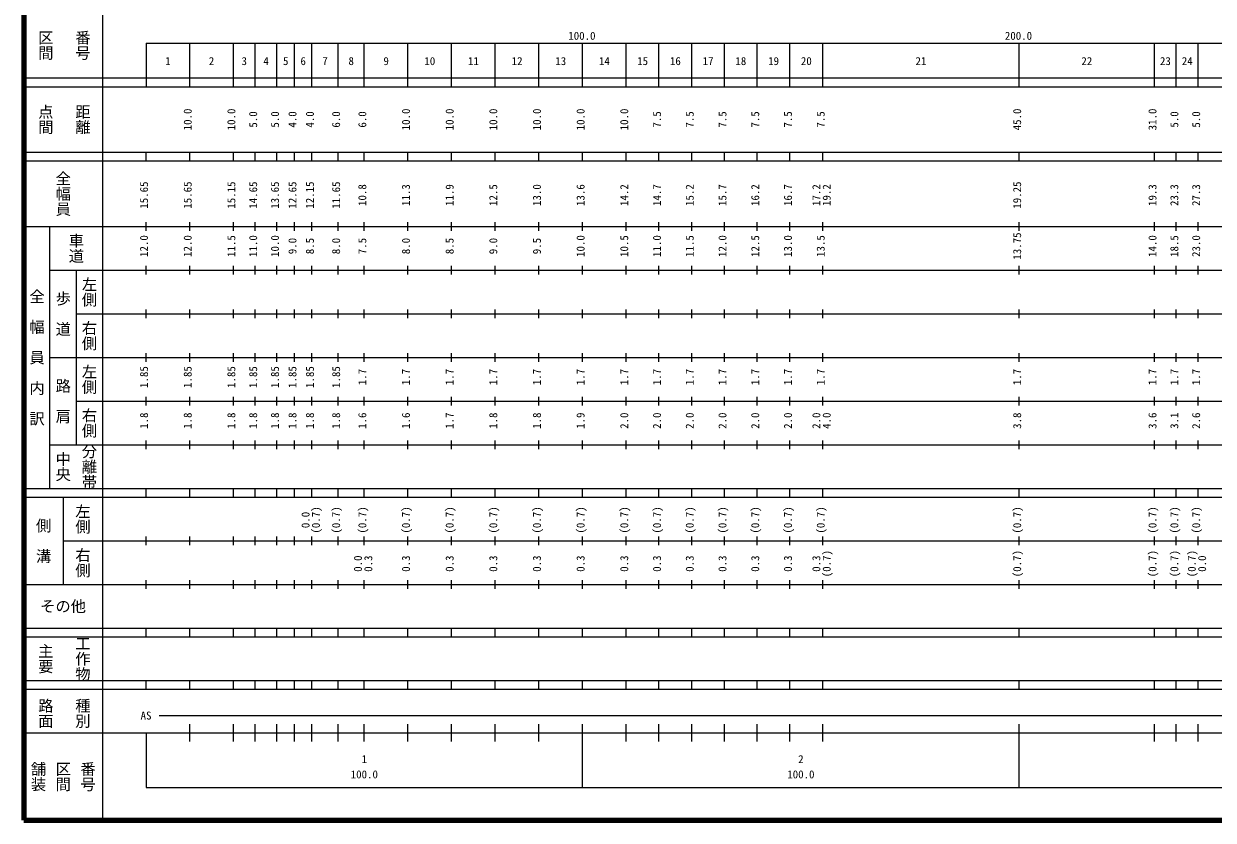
# Model space of a CAD drawing. Units: millimetres on the paper, enlarged 1000 times. Extents: x 40000 to 680000, y 20000 to 380000.
# Drawn here: x 40000 to 312450, y 20000 to 202409 of the extents above; entities that cross this region are included whole.
import ezdxf
from ezdxf.enums import TextEntityAlignment as Align

# ---------------------------------------------------------------- set-up
doc = ezdxf.new("R2010")
doc.units = ezdxf.units.MM
doc.header["$LTSCALE"] = 1000
doc.layers.add('M-TTL', color=2, linetype='Continuous', lineweight=140)
doc.layers.add('M-TTL-BAND', color=7, linetype='Continuous', lineweight=25)
doc.styles.add('@ＭＳ ゴシック', font='')
doc.styles.add('ＭＳ ゴシック', font='')
doc.styles.get('@ＭＳ ゴシック').set_extended_font_data('@MS Gothic')
doc.styles.get('ＭＳ ゴシック').set_extended_font_data('MS Gothic')

msp = doc.modelspace()

# ---------------------------------------------------------------- linework, layer by layer
at = {"layer": 'M-TTL'}
for p, q in [((40000, 380000), (40000, 20000)), ((40000, 20000), (680000, 20000))]:
    msp.add_line(p, q, dxfattribs=at)
at = {"layer": 'M-TTL-BAND'}
for p, q in [((58000, 370000), (58000, 20000)), ((68000, 198000), (579000, 198000)), ((68000, 198000), (68000, 188000)), ((78000, 188000), (78000, 198000)), ((88000, 188000), (88000, 198000)), ((93000, 188000), (93000, 198000)), ((98000, 188000), (98000, 198000)), ((102000, 188000), (102000, 198000)), ((106000, 188000), (106000, 198000)), ((112000, 188000), (112000, 198000)), ((118000, 188000), (118000, 198000)), ((128000, 188000), (128000, 198000)), ((138000, 188000), (138000, 198000)), ((148000, 188000), (148000, 198000)), ((158000, 188000), (158000, 198000)), ((168000, 188000), (168000, 198000)), ((178000, 188000), (178000, 198000)), ((185500, 188000), (185500, 198000)), ((193000, 188000), (193000, 198000)), ((200500, 188000), (200500, 198000)), ((208000, 188000), (208000, 198000)), ((215500, 188000), (215500, 198000)), ((223000, 188000), (223000, 198000)), ((268000, 188000), (268000, 198000)), ((299000, 188000), (299000, 198000)), ((304000, 188000), (304000, 198000)), ((309000, 188000), (309000, 198000)), ((40000, 190000), (579000, 190000)), ((40000, 188000), (579000, 188000)), ((40000, 173000), (579000, 173000)), ((68000, 171000), (68000, 173000)), ((78000, 171000), (78000, 173000)), ((88000, 171000), (88000, 173000)), ((93000, 171000), (93000, 173000)), ((98000, 171000), (98000, 173000)), ((102000, 171000), (102000, 173000)), ((106000, 171000), (106000, 173000)), ((112000, 171000), (112000, 173000)), ((118000, 171000), (118000, 173000)), ((128000, 171000), (128000, 173000)), ((138000, 171000), (138000, 173000)), ((148000, 171000), (148000, 173000)), ((158000, 171000), (158000, 173000)), ((168000, 171000), (168000, 173000)), ((178000, 171000), (178000, 173000)), ((185500, 171000), (185500, 173000)), ((193000, 171000), (193000, 173000)), ((200500, 171000), (200500, 173000)), ((208000, 171000), (208000, 173000)), ((215500, 171000), (215500, 173000)), ((223000, 171000), (223000, 173000)), ((268000, 171000), (268000, 173000)), ((299000, 171000), (299000, 173000)), ((304000, 171000), (304000, 173000)), ((309000, 171000), (309000, 173000)), ((40000, 171000), (579000, 171000)), ((40000, 156000), (579000, 156000)), ((46000, 96000), (46000, 156000)), ((68000, 155000), (68000, 157000)), ((78000, 155000), (78000, 157000)), ((88000, 155000), (88000, 157000)), ((93000, 155000), (93000, 157000)), ((98000, 155000), (98000, 157000)), ((102000, 155000), (102000, 157000)), ((106000, 155000), (106000, 157000)), ((112000, 155000), (112000, 157000)), ((118000, 155000), (118000, 157000)), ((128000, 155000), (128000, 157000)), ((138000, 155000), (138000, 157000)), ((148000, 155000), (148000, 157000)), ((158000, 155000), (158000, 157000)), ((168000, 155000), (168000, 157000)), ((178000, 155000), (178000, 157000)), ((185500, 155000), (185500, 157000)), ((193000, 155000), (193000, 157000)), ((200500, 155000), (200500, 157000)), ((208000, 155000), (208000, 157000)), ((215500, 155000), (215500, 157000)), ((223000, 155000), (223000, 157000)), ((268000, 155000), (268000, 157000)), ((299000, 155000), (299000, 157000)), ((304000, 155000), (304000, 157000)), ((309000, 155000), (309000, 157000)), ((46000, 146000), (579000, 146000)), ((52000, 146000), (52000, 106000)), ((68000, 145000), (68000, 147000)), ((78000, 145000), (78000, 147000)), ((88000, 145000), (88000, 147000)), ((93000, 145000), (93000, 147000)), ((98000, 145000), (98000, 147000)), ((102000, 145000), (102000, 147000)), ((106000, 145000), (106000, 147000)), ((112000, 145000), (112000, 147000)), ((118000, 145000), (118000, 147000)), ((128000, 145000), (128000, 147000)), ((138000, 145000), (138000, 147000)), ((148000, 145000), (148000, 147000)), ((158000, 145000), (158000, 147000)), ((168000, 145000), (168000, 147000)), ((178000, 145000), (178000, 147000)), ((185500, 145000), (185500, 147000)), ((193000, 145000), (193000, 147000)), ((200500, 145000), (200500, 147000)), ((208000, 145000), (208000, 147000)), ((215500, 145000), (215500, 147000)), ((223000, 145000), (223000, 147000)), ((268000, 145000), (268000, 147000)), ((299000, 145000), (299000, 147000)), ((304000, 145000), (304000, 147000)), ((309000, 145000), (309000, 147000)), ((68000, 135000), (68000, 137000)), ((78000, 135000), (78000, 137000)), ((88000, 135000), (88000, 137000)), ((93000, 135000), (93000, 137000)), ((98000, 135000), (98000, 137000)), ((102000, 135000), (102000, 137000)), ((106000, 135000), (106000, 137000)), ((112000, 135000), (112000, 137000)), ((118000, 135000), (118000, 137000)), ((128000, 135000), (128000, 137000)), ((138000, 135000), (138000, 137000)), ((148000, 135000), (148000, 137000)), ((158000, 135000), (158000, 137000)), ((168000, 135000), (168000, 137000)), ((178000, 135000), (178000, 137000)), ((185500, 135000), (185500, 137000)), ((193000, 135000), (193000, 137000)), ((200500, 135000), (200500, 137000)), ((208000, 135000), (208000, 137000)), ((215500, 135000), (215500, 137000)), ((223000, 135000), (223000, 137000)), ((268000, 135000), (268000, 137000)), ((299000, 135000), (299000, 137000)), ((304000, 135000), (304000, 137000)), ((309000, 135000), (309000, 137000)), ((52000, 136000), (579000, 136000)), ((46000, 126000), (579000, 126000)), ((68000, 125000), (68000, 127000)), ((78000, 125000), (78000, 127000)), ((88000, 125000), (88000, 127000)), ((93000, 125000), (93000, 127000)), ((98000, 125000), (98000, 127000)), ((102000, 125000), (102000, 127000)), ((106000, 125000), (106000, 127000)), ((112000, 125000), (112000, 127000)), ((118000, 125000), (118000, 127000)), ((128000, 125000), (128000, 127000)), ((138000, 125000), (138000, 127000)), ((148000, 125000), (148000, 127000)), ((158000, 125000), (158000, 127000)), ((168000, 125000), (168000, 127000)), ((178000, 125000), (178000, 127000)), ((185500, 125000), (185500, 127000)), ((193000, 125000), (193000, 127000)), ((200500, 125000), (200500, 127000)), ((208000, 125000), (208000, 127000)), ((215500, 125000), (215500, 127000)), ((223000, 125000), (223000, 127000)), ((268000, 125000), (268000, 127000)), ((299000, 125000), (299000, 127000)), ((304000, 125000), (304000, 127000)), ((309000, 125000), (309000, 127000)), ((52000, 116000), (579000, 116000)), ((68000, 115000), (68000, 117000)), ((78000, 115000), (78000, 117000)), ((88000, 115000), (88000, 117000)), ((93000, 115000), (93000, 117000)), ((98000, 115000), (98000, 117000)), ((102000, 115000), (102000, 117000)), ((106000, 115000), (106000, 117000)), ((112000, 115000), (112000, 117000)), ((118000, 115000), (118000, 117000)), ((128000, 115000), (128000, 117000)), ((138000, 115000), (138000, 117000)), ((148000, 115000), (148000, 117000)), ((158000, 115000), (158000, 117000)), ((168000, 115000), (168000, 117000)), ((178000, 115000), (178000, 117000)), ((185500, 115000), (185500, 117000)), ((193000, 115000), (193000, 117000)), ((200500, 115000), (200500, 117000)), ((208000, 115000), (208000, 117000)), ((215500, 115000), (215500, 117000)), ((223000, 115000), (223000, 117000)), ((268000, 115000), (268000, 117000)), ((299000, 115000), (299000, 117000)), ((304000, 115000), (304000, 117000)), ((309000, 115000), (309000, 117000)), ((68000, 105000), (68000, 107000)), ((78000, 105000), (78000, 107000)), ((88000, 105000), (88000, 107000)), ((93000, 105000), (93000, 107000)), ((98000, 105000), (98000, 107000)), ((102000, 105000), (102000, 107000)), ((106000, 105000), (106000, 107000)), ((112000, 105000), (112000, 107000)), ((118000, 105000), (118000, 107000)), ((128000, 105000), (128000, 107000)), ((138000, 105000), (138000, 107000)), ((148000, 105000), (148000, 107000)), ((158000, 105000), (158000, 107000)), ((168000, 105000), (168000, 107000)), ((178000, 105000), (178000, 107000)), ((185500, 105000), (185500, 107000)), ((193000, 105000), (193000, 107000)), ((200500, 105000), (200500, 107000)), ((208000, 105000), (208000, 107000)), ((215500, 105000), (215500, 107000)), ((223000, 105000), (223000, 107000)), ((268000, 105000), (268000, 107000)), ((299000, 105000), (299000, 107000)), ((304000, 105000), (304000, 107000)), ((309000, 105000), (309000, 107000)), ((46000, 106000), (579000, 106000)), ((40000, 96000), (579000, 96000)), ((68000, 94000), (68000, 96000)), ((78000, 94000), (78000, 96000)), ((88000, 94000), (88000, 96000)), ((93000, 94000), (93000, 96000)), ((98000, 94000), (98000, 96000)), ((102000, 94000), (102000, 96000)), ((106000, 94000), (106000, 96000)), ((112000, 94000), (112000, 96000)), ((118000, 94000), (118000, 96000)), ((128000, 94000), (128000, 96000)), ((138000, 94000), (138000, 96000)), ((148000, 94000), (148000, 96000)), ((158000, 94000), (158000, 96000)), ((168000, 94000), (168000, 96000)), ((178000, 94000), (178000, 96000)), ((185500, 94000), (185500, 96000)), ((193000, 94000), (193000, 96000)), ((200500, 94000), (200500, 96000)), ((208000, 94000), (208000, 96000)), ((215500, 94000), (215500, 96000)), ((223000, 94000), (223000, 96000)), ((268000, 94000), (268000, 96000)), ((299000, 94000), (299000, 96000)), ((304000, 94000), (304000, 96000)), ((309000, 94000), (309000, 96000)), ((40000, 94000), (579000, 94000)), ((49000, 94000), (49000, 74000)), ((68000, 83000), (68000, 85000)), ((78000, 83000), (78000, 85000)), ((88000, 83000), (88000, 85000)), ((93000, 83000), (93000, 85000)), ((98000, 83000), (98000, 85000)), ((102000, 83000), (102000, 85000)), ((106000, 83000), (106000, 85000)), ((112000, 83000), (112000, 85000)), ((118000, 83000), (118000, 85000)), ((128000, 83000), (128000, 85000)), ((138000, 83000), (138000, 85000)), ((148000, 83000), (148000, 85000)), ((158000, 83000), (158000, 85000)), ((168000, 83000), (168000, 85000)), ((178000, 83000), (178000, 85000)), ((185500, 83000), (185500, 85000)), ((193000, 83000), (193000, 85000)), ((200500, 83000), (200500, 85000)), ((208000, 83000), (208000, 85000)), ((215500, 83000), (215500, 85000)), ((223000, 83000), (223000, 85000)), ((268000, 83000), (268000, 85000)), ((299000, 83000), (299000, 85000)), ((304000, 83000), (304000, 85000)), ((309000, 83000), (309000, 85000)), ((49000, 84000), (579000, 84000)), ((40000, 74000), (579000, 74000)), ((68000, 73000), (68000, 75000)), ((78000, 73000), (78000, 75000)), ((88000, 73000), (88000, 75000)), ((93000, 73000), (93000, 75000)), ((98000, 73000), (98000, 75000)), ((102000, 73000), (102000, 75000)), ((106000, 73000), (106000, 75000)), ((112000, 73000), (112000, 75000)), ((118000, 73000), (118000, 75000)), ((128000, 73000), (128000, 75000)), ((138000, 73000), (138000, 75000)), ((148000, 73000), (148000, 75000)), ((158000, 73000), (158000, 75000)), ((168000, 73000), (168000, 75000)), ((178000, 73000), (178000, 75000)), ((185500, 73000), (185500, 75000)), ((193000, 73000), (193000, 75000)), ((200500, 73000), (200500, 75000)), ((208000, 73000), (208000, 75000)), ((215500, 73000), (215500, 75000)), ((223000, 73000), (223000, 75000)), ((268000, 73000), (268000, 75000)), ((299000, 73000), (299000, 75000)), ((304000, 73000), (304000, 75000)), ((309000, 73000), (309000, 75000)), ((40000, 64000), (579000, 64000)), ((68000, 62000), (68000, 64000)), ((78000, 62000), (78000, 64000)), ((88000, 62000), (88000, 64000)), ((93000, 62000), (93000, 64000)), ((98000, 62000), (98000, 64000)), ((102000, 62000), (102000, 64000)), ((106000, 62000), (106000, 64000)), ((112000, 62000), (112000, 64000)), ((118000, 62000), (118000, 64000)), ((128000, 62000), (128000, 64000)), ((138000, 62000), (138000, 64000)), ((148000, 62000), (148000, 64000)), ((158000, 62000), (158000, 64000)), ((168000, 62000), (168000, 64000)), ((178000, 62000), (178000, 64000)), ((185500, 62000), (185500, 64000)), ((193000, 62000), (193000, 64000)), ((200500, 62000), (200500, 64000)), ((208000, 62000), (208000, 64000)), ((215500, 62000), (215500, 64000)), ((223000, 62000), (223000, 64000)), ((268000, 62000), (268000, 64000)), ((299000, 62000), (299000, 64000)), ((304000, 62000), (304000, 64000)), ((309000, 62000), (309000, 64000)), ((40000, 62000), (579000, 62000)), ((40000, 52000), (579000, 52000)), ((68000, 50000), (68000, 52000)), ((78000, 50000), (78000, 52000)), ((88000, 50000), (88000, 52000)), ((93000, 50000), (93000, 52000)), ((98000, 50000), (98000, 52000)), ((102000, 50000), (102000, 52000)), ((106000, 50000), (106000, 52000)), ((112000, 50000), (112000, 52000)), ((118000, 50000), (118000, 52000)), ((128000, 50000), (128000, 52000)), ((138000, 50000), (138000, 52000)), ((148000, 50000), (148000, 52000)), ((158000, 50000), (158000, 52000)), ((168000, 50000), (168000, 52000)), ((178000, 50000), (178000, 52000)), ((185500, 50000), (185500, 52000)), ((193000, 50000), (193000, 52000)), ((200500, 50000), (200500, 52000)), ((208000, 50000), (208000, 52000)), ((215500, 50000), (215500, 52000)), ((223000, 50000), (223000, 52000)), ((268000, 50000), (268000, 52000)), ((299000, 50000), (299000, 52000)), ((304000, 50000), (304000, 52000)), ((309000, 50000), (309000, 52000)), ((40000, 50000), (579000, 50000)), ((71000, 44000), (565000, 44000)), ((78000, 38000), (78000, 42000)), ((88000, 38000), (88000, 42000)), ((93000, 38000), (93000, 42000)), ((98000, 38000), (98000, 42000)), ((102000, 38000), (102000, 42000)), ((106000, 38000), (106000, 42000)), ((112000, 38000), (112000, 42000)), ((118000, 38000), (118000, 42000)), ((128000, 38000), (128000, 42000)), ((138000, 38000), (138000, 42000)), ((148000, 38000), (148000, 42000)), ((158000, 38000), (158000, 42000)), ((168000, 27500), (168000, 42000)), ((178000, 38000), (178000, 42000)), ((185500, 38000), (185500, 42000)), ((193000, 38000), (193000, 42000)), ((200500, 38000), (200500, 42000)), ((208000, 38000), (208000, 42000)), ((215500, 38000), (215500, 42000)), ((223000, 38000), (223000, 42000)), ((268000, 27500), (268000, 42000)), ((299000, 38000), (299000, 42000)), ((304000, 38000), (304000, 42000)), ((309000, 38000), (309000, 42000)), ((40000, 40000), (579000, 40000)), ((68000, 40000), (68000, 27500)), ((68000, 27500), (579000, 27500))]:
    msp.add_line(p, q, dxfattribs=at)

# ---------------------------------------------------------------- texts
at = {"layer": 'M-TTL-BAND', "style": '@ＭＳ ゴシック'}
for s, p in [('区間', (45000, 197500)), ('番号', (53500, 197500)), ('点間', (45000, 180500)), ('距離', (53500, 180500)), ('全幅員', (49000, 163500)), ('車道', (52000, 151000)), ('左側', (55000, 141000)), ('全\u3000幅\u3000員\u3000内\u3000訳', (43000, 126000)), ('歩\u3000道', (49000, 136000)), ('右側', (55000, 131000)), ('左側', (55000, 121000)), ('路\u3000肩', (49000, 116000)), ('右側', (55000, 111000)), ('中央', (49000, 101000)), ('分離帯', (55000, 101000)), ('左側', (53500, 89000)), ('側\u3000溝', (44500, 84000)), ('右側', (53500, 79000)), ('主要', (45000, 57000)), ('工作物', (53500, 57000)), ('路面', (45000, 44500)), ('種別', (53500, 44500)), ('舗装', (43333, 30000)), ('区間', (49000, 30000)), ('番号', (54667, 30000))]:
    msp.add_text(s, height=2566, rotation=270, dxfattribs=at).set_placement(p, align=Align.MIDDLE_CENTER)
at = {"layer": 'M-TTL-BAND', "style": 'ＭＳ ゴシック'}
for s, p in [('100.0', (167844, 198195)), ('200.0', (267844, 198195)), ('1', (73000, 192405)), ('2', (83000, 192405)), ('3', (90500, 192405)), ('4', (95500, 192405)), ('5', (100000, 192405)), ('6', (104000, 192405)), ('7', (109000, 192405)), ('8', (115000, 192405)), ('9', (123000, 192405)), ('10', (133000, 192405)), ('11', (143000, 192405)), ('12', (153000, 192405)), ('13', (163000, 192405)), ('14', (173000, 192405)), ('15', (181750, 192405)), ('16', (189250, 192405)), ('17', (196750, 192405)), ('18', (204250, 192405)), ('19', (211750, 192405)), ('20', (219250, 192405)), ('21', (245500, 192405)), ('22', (283500, 192405)), ('23', (301500, 192405)), ('24', (306500, 192405)), ('AS', (68000, 42500)), ('1', (118000, 32523)), ('2', (218000, 32523)), ('100.0', (118000, 29033)), ('100.0', (218000, 29033))]:
    msp.add_text(s, height=1833, dxfattribs=at).set_placement(p, align=Align.BOTTOM_CENTER)
for s, p in [('10.0', (79000, 180500)), ('10.0', (89000, 180500)), ('10.0', (129000, 180500)), ('10.0', (139000, 180500)), ('10.0', (149000, 180500)), ('10.0', (159000, 180500)), ('10.0', (169000, 180500)), ('10.0', (179000, 180500)), ('45.0', (269000, 180500)), ('31.0', (300000, 180500)), ('5.0', (94000, 180500)), ('5.0', (99000, 180500)), ('4.0', (103000, 180500)), ('4.0', (107000, 180500)), ('6.0', (113000, 180500)), ('6.0', (119000, 180500)), ('7.5', (186500, 180500)), ('7.5', (194000, 180500)), ('7.5', (201500, 180500)), ('7.5', (209000, 180500)), ('7.5', (216500, 180500)), ('7.5', (224000, 180500)), ('5.0', (305000, 180500)), ('5.0', (310000, 180500)), ('15.65', (69000, 163174)), ('15.65', (79000, 163174)), ('15.15', (89000, 163174)), ('14.65', (94000, 163174)), ('13.65', (99000, 163174)), ('12.65', (103000, 163174)), ('12.15', (107000, 163174)), ('11.65', (113000, 163174)), ('10.8', (119000, 163174)), ('11.3', (129000, 163174)), ('11.9', (139000, 163174)), ('12.5', (149000, 163174)), ('13.0', (159000, 163174)), ('13.6', (169000, 163174)), ('14.2', (179000, 163174)), ('14.7', (186500, 163174)), ('15.2', (194000, 163174)), ('15.7', (201500, 163174)), ('16.2', (209000, 163174)), ('16.7', (216500, 163174)), ('17.2', (223000, 163174)), ('19.2', (225370, 163174)), ('19.25', (269000, 163174)), ('19.3', (300000, 163174)), ('23.3', (305000, 163174)), ('27.3', (310000, 163174)), ('12.0', (69000, 151500)), ('12.0', (79000, 151500)), ('11.5', (89000, 151500)), ('11.0', (94000, 151500)), ('10.0', (99000, 151500)), ('9.0', (103000, 151500)), ('8.5', (107000, 151500)), ('8.0', (113000, 151500)), ('7.5', (119000, 151500)), ('8.0', (129000, 151500)), ('8.5', (139000, 151500)), ('9.0', (149000, 151500)), ('9.5', (159000, 151500)), ('10.0', (169000, 151500)), ('10.5', (179000, 151500)), ('11.0', (186500, 151500)), ('11.5', (194000, 151500)), ('12.0', (201500, 151500)), ('12.5', (209000, 151500)), ('13.0', (216500, 151500)), ('13.5', (224000, 151500)), ('13.75', (269000, 151500)), ('14.0', (300000, 151500)), ('18.5', (305000, 151500)), ('23.0', (310000, 151500)), ('1.85', (69000, 121500)), ('1.85', (79000, 121500)), ('1.85', (89000, 121500)), ('1.85', (94000, 121500)), ('1.85', (99000, 121500)), ('1.85', (103000, 121500)), ('1.85', (107000, 121500)), ('1.85', (113000, 121500)), ('1.7', (119000, 121500)), ('1.7', (129000, 121500)), ('1.7', (139000, 121500)), ('1.7', (149000, 121500)), ('1.7', (159000, 121500)), ('1.7', (169000, 121500)), ('1.7', (179000, 121500)), ('1.7', (186500, 121500)), ('1.7', (194000, 121500)), ('1.7', (201500, 121500)), ('1.7', (209000, 121500)), ('1.7', (216500, 121500)), ('1.7', (224000, 121500)), ('1.7', (269000, 121500)), ('1.7', (300000, 121500)), ('1.7', (305000, 121500)), ('1.7', (310000, 121500)), ('1.8', (69000, 111500)), ('1.8', (79000, 111500)), ('1.8', (89000, 111500)), ('1.8', (94000, 111500)), ('1.8', (99000, 111500)), ('1.8', (103000, 111500)), ('1.8', (107000, 111500)), ('1.8', (113000, 111500)), ('1.6', (119000, 111500)), ('1.6', (129000, 111500)), ('1.7', (139000, 111500)), ('1.8', (149000, 111500)), ('1.8', (159000, 111500)), ('1.9', (169000, 111500)), ('2.0', (179000, 111500)), ('2.0', (186500, 111500)), ('2.0', (194000, 111500)), ('2.0', (201500, 111500)), ('2.0', (209000, 111500)), ('2.0', (216500, 111500)), ('2.0', (223000, 111500)), ('4.0', (225370, 111500)), ('3.8', (269000, 111500)), ('3.6', (300000, 111500)), ('3.1', (305000, 111500)), ('2.6', (310000, 111500)), ('0.0', (106000, 88764)), ('(0.7)', (108370, 88764)), ('(0.7)', (113000, 88764)), ('(0.7)', (119000, 88764)), ('(0.7)', (129000, 88764)), ('(0.7)', (139000, 88764)), ('(0.7)', (149000, 88764)), ('(0.7)', (159000, 88764)), ('(0.7)', (169000, 88764)), ('(0.7)', (179000, 88764)), ('(0.7)', (186500, 88764)), ('(0.7)', (194000, 88764)), ('(0.7)', (201500, 88764)), ('(0.7)', (209000, 88764)), ('(0.7)', (216500, 88764)), ('(0.7)', (224000, 88764)), ('(0.7)', (269000, 88764)), ('(0.7)', (300000, 88764)), ('(0.7)', (305000, 88764)), ('(0.7)', (310000, 88764)), ('0.0', (118000, 78764)), ('0.3', (120370, 78764)), ('0.3', (129000, 78764)), ('0.3', (139000, 78764)), ('0.3', (149000, 78764)), ('0.3', (159000, 78764)), ('0.3', (169000, 78764)), ('0.3', (179000, 78764)), ('0.3', (186500, 78764)), ('0.3', (194000, 78764)), ('0.3', (201500, 78764)), ('0.3', (209000, 78764)), ('0.3', (216500, 78764)), ('0.3', (223000, 78764)), ('(0.7)', (225370, 78764)), ('(0.7)', (269000, 78764)), ('(0.7)', (300000, 78764)), ('(0.7)', (305000, 78764)), ('(0.7)', (309000, 78764)), ('0.0', (311370, 78764))]:
    msp.add_text(s, height=1833, rotation=90, dxfattribs=at).set_placement(p, align=Align.BOTTOM_CENTER)
msp.add_text('その他', height=2566, dxfattribs=at).set_placement((49000, 69000), align=Align.MIDDLE_CENTER)

doc.saveas('drawing.dxf')
